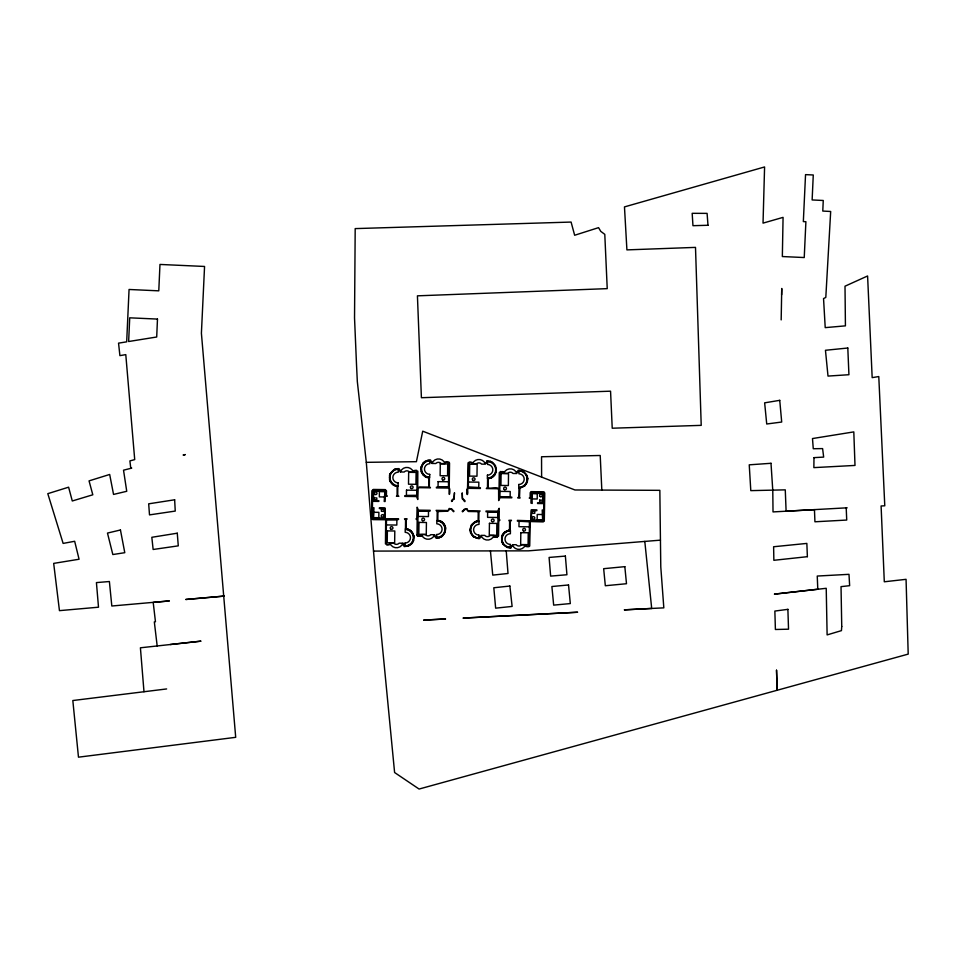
<?xml version="1.0" encoding="UTF-8"?>
<svg xmlns="http://www.w3.org/2000/svg" width="956" height="956" viewBox="0 0 956 956"><rect width="100%" height="100%" fill="white"/><g stroke="black" fill="none" stroke-linecap="round" stroke-linejoin="round"><path stroke-width="1.43" d="M385.674 520.052L385.459 543.988M386.475 490.93L386.415 495.447L387.311 496.176L385.746 495.961L385.603 490.5L385.125 501.494L384.204 501.482L384.874 491.384L373.7 491.229L373.569 500.621L378.863 500.693L378.851 501.41L373.199 501.338L373.091 490.619L384.886 490.309L372.685 490.512L372.266 518.319L384.503 519.084L372.721 518.463L372.756 508.102L374.011 507.767L373.342 517.865L384.515 518.009L384.635 508.616L379.353 508.544L379.365 507.839L385.005 507.911L385.22 518.917L398.533 518.797L398.521 519.502L386.475 519.717L386.081 543.462C387.049 546.366 394.159 543.104 386.606 544.896M398.544 470.292L398.544 469.276A8.257 8.257 0 0 0 389.964 476.889A8.257 8.257 0 0 0 397.278 485.732L397.72 485.971M404.782 545.028L404.77 545.924A8.257 8.257 0 0 0 413.351 538.3A8.257 8.257 0 0 0 406.037 529.469M405.475 528.847L405.571 520.172L404.484 518.869L407.137 518.905L406.24 519.885M406.3 520.303L406.192 528.752L407.268 528.955M416.983 534.966L417.198 518.702L416.338 519.502L416.087 518.821A1.434 1.434 0 0 0 416.804 517.602L417.127 507.194L417.868 508.7A1.434 1.434 0 0 0 419.29 510.157L430.152 510.301L430.152 511.006L418.071 511.293L417.7 534.966C418.907 538.013 425.802 534.524 417.832 536.292M417.605 510.683L417.748 510.528M430.881 460.457L430.869 461.557L432.028 462.286L430.738 462.262M437.107 520.494L437.203 511.675L436.103 510.373L447.384 510.528A1.434 1.434 0 0 0 448.842 509.106L449.2 508.473L451.985 509.094A7.349 7.349 0 0 0 454.016 511.149L453.574 511.735L451.232 509.213L449.547 509.19L447.814 511.197L437.896 511.52M437.92 511.807L437.812 520.255L440.274 520.924M466.934 489.735C465.871 496.152 468.536 496.212 467.639 489.759A1.434 1.434 0 0 1 469.097 488.337L480.39 488.492L480.39 487.775L468.356 487.237L468.595 463.493C469.683 460.577 476.697 464.138 469.061 462.083M467.568 487.01L468.117 462.704M478.227 512.368L478.108 520.793L477.032 520.96M478.825 520.912L478.944 512.297L480.079 510.958L468.799 510.815A1.434 1.434 0 0 1 467.376 509.357L467.102 508.712L464.246 509.261A7.349 7.349 0 0 1 462.19 511.257L462.585 511.854L464.998 509.393L466.671 509.417L468.38 511.484L478.43 511.651M479.087 537.105L479.075 537.989A8.257 8.257 0 0 1 470.699 530.15A8.257 8.257 0 0 1 478.239 521.51L478.514 521.426M486.628 461.198L486.616 462.298L485.433 462.991L486.724 463.015M487.596 478.55L487.476 487.225L486.329 488.576L497.192 488.719A1.434 1.434 0 0 1 498.614 490.165L498.662 500.586L499.45 499.104A1.434 1.434 0 0 1 500.896 497.682L511.771 497.825L511.783 497.12L499.737 496.582L499.976 472.826C501.207 469.838 508.102 473.483 500.179 471.499M488.193 487.166L488.301 478.741L491.061 478.024M498.566 511.759L498.279 511.424M498.542 536.077L498.757 519.789L499.641 520.626L499.869 519.933A1.434 1.434 0 0 1 499.187 518.702L499.14 508.281L498.351 509.763A1.434 1.434 0 0 1 496.893 511.185L486.03 511.042L486.018 511.747L498.052 512.285L497.825 536.041C496.714 538.802 489.807 535.599 497.479 537.415M509.608 521.701L509.5 530.126L508.7 530.233M511.161 547.668L511.173 546.569L512.356 545.876L510.635 546.031M518.714 471.762L518.726 470.878A8.257 8.257 0 0 1 527.103 478.717A8.257 8.257 0 0 1 519.55 487.357L519.55 487.369M518.977 487.954L518.845 496.63L517.71 497.909L520.136 497.945L519.383 497.192M530.233 521.952L529.732 546.079M781.638 294.759L781.745 288.461L781.172 319.901M469.97 529.6L471.38 524.892L475.072 521.629M449.248 486.771L449.547 462.979M466.934 489.723L467.627 487.333M488.181 487.285C488.241 490.129 496.762 485.648 499.044 489.078L499.283 472.551M486.64 461.174L490.464 461.342M509.62 521.534L508.843 520.327L511.472 520.291L510.337 521.57L510.169 530.461M519.538 496.809L519.897 488.05M421.034 467.173L421.273 471.798M487.285 462.632L487.345 461.545A8.257 8.257 0 0 1 495.722 469.384A8.257 8.257 0 0 1 488.169 478.024L487.763 478.215M510.48 546.306L510.456 547.334A8.257 8.257 0 0 1 502.079 539.483A8.257 8.257 0 0 1 509.632 530.843L509.727 530.819M496.188 471.953L495.447 465.68M389.546 475.096L389.57 480.008M385.71 519.741L372.84 519.634L371.705 518.953L371.92 490.739L373.222 489.448L385.304 489.603L386.475 490.906M421.106 466.875L422.946 463.254M496.176 471.965L495.029 474.63M501.685 536.639L501.697 541.55M389.558 475.084L389.94 473.997M501.697 536.627L502.33 535.001M413.578 540.654L413.948 536.041M413.578 540.666L413.255 541.466M445.102 532.432L445.687 528.417M527.21 482.398L527.82 478.681M445.102 532.444L442.353 536.173M527.21 482.422L524.689 485.959M389.952 473.973L394.063 469.563M502.33 534.978L503.465 533.281M412.98 542.004L412.526 542.745M449.021 487.417C451.065 489.556 448.687 500.741 449.105 489.508A1.434 1.434 0 0 0 447.683 488.05L436.402 487.907L436.414 487.19L448.46 486.974L448.854 463.23C447.444 461.055 441.003 462.835 448.926 462.023M452.092 500.908L451.626 501.47L451.519 500.49L454.04 498.136L454.47 492.782L454.16 498.901M495.029 474.654L493.523 476.423M412.347 542.996L411.391 544.095M422.958 463.242L423.544 462.608M503.465 533.269L504.063 532.635M423.556 462.596L424.44 461.844M411.379 544.107L408.726 545.888M504.075 532.635L504.947 531.883M493.511 476.435L492.364 477.331M499.546 497.407L499.438 497.323M524.677 485.971L520.207 488.014M442.341 536.185L441.636 536.698M424.452 461.832L425.169 461.354M505.198 531.691L508.688 530.245M479.338 536.627L480.976 536.531L479.506 538.682M492.352 477.331L491.073 478.024M441.624 536.698L439.234 537.786M425.181 461.342L427.882 460.266M394.075 469.551L394.864 469.193M394.876 469.193L398.305 468.56M475.622 521.39L476.733 521.032M408.164 546.115L404.257 546.581L402.93 544.418L404.269 544.442M528.907 546.736C521.271 544.741 527.867 548.385 529.206 545.374L529.445 521.629L517.399 521.092L517.411 520.375L530.723 520.853L531.225 509.859L536.878 509.93L536.866 510.647L531.572 510.576L531.452 519.968L542.626 520.112L542.219 510.002L543.116 510.014L543.199 520.757L531.428 521.032L543.51 521.02L543.952 492.699L531.823 492.268L543.594 492.89L543.343 503.573L537.559 503.525L537.559 502.808L542.853 502.88L542.972 493.487L531.799 493.344L532.205 503.454L530.962 503.107L531.106 492.436L530.831 497.825L529.23 498.064L530.15 497.359L530.21 492.699L531.01 491.647L543.988 491.826L544.765 493.021L544.299 521.104L543.187 521.904L530.174 521.534M439.222 537.798L435.912 538.097L434.55 535.922L436.247 536.125M518.188 472.348L516.814 472.336L518.295 470.185L523.183 471.272M428.192 460.206L430.511 460.087M166.631 688.941L72.823 700.533L78.476 757.176L235.702 737.327L201.405 333.226L204.56 266.461L159.975 264.442L158.78 290.839L129.06 289.477L126.682 341.842L118.544 343.144L119.906 355.632L125.786 354.628L134.712 459.597L129.897 460.911L130.781 468.344L131.737 468.105L123.527 470.185L126.742 491.288L113.549 494.431L109.677 474.463L89.051 480.88L92.804 494.79L72.286 500.98L68.605 487.19L47.8 493.666L63.132 543.414L74.664 541.275L79.073 559.236L53.679 563.395L59.451 610.645L98.504 607.203L96.425 582.598L109.39 581.523L111.816 606.008L169.379 600.93L153.199 602.388L155.458 621.77L154.322 621.89L157.178 645.957M170.192 644.535L201.023 641.153L140.412 647.798L143.986 691.738M373.497 551.086L528.465 550.847L660.441 540.152L659.843 490.332L574.95 489.974L422.719 431.192L416.41 461.688L366.303 462.334L357.329 381.611L356.492 364.188L354.533 317.942L355.19 228.604L571.091 222.067L574.652 235.26L598.552 227.648L600.75 231.34L604.79 234.363L607.227 288.64L417.425 295.834L421.405 397.72L610.561 391.183L612.222 428.216L701.214 425.36L695.502 247.389L626.909 249.886L624.471 206.902L764.585 166.953L763.031 223.13L783.072 217.371L782.343 256.543L804.235 257.546L805.896 221.708L803.339 221.589L805.538 174.625L813.269 174.984L812.134 199.947L823.259 200.485L822.781 211.061L830.68 211.479L825.805 297.436L823.546 298.571L825.219 327.633L845.427 325.853L845.008 286.203L867.594 275.973L872.171 377.632L878.779 376.556L884.778 505.796L881.097 505.975L884.3 581.786L906.061 579.324L908.2 654.107L419.087 789.047L394.601 772.52L375.278 572.668L366.303 462.334M510.791 548.027L507.062 547.43M416.661 470.292C409.335 472.085 416.171 468.846 417.234 471.726L416.864 495.411L404.782 495.686L404.782 496.403L415.645 496.546A1.434 1.434 0 0 1 417.067 498.004L417.808 499.51L418.13 489.102A1.434 1.434 0 0 1 419.588 487.68L430.451 487.823L429.352 486.52L429.399 477.582M428.814 487.094L419.397 486.974L417.736 488.002L417.832 471.165M384.742 491.623L379.401 491.551L379.329 496.893L384.671 496.965M397.194 495.59L396.441 496.236L398.831 496.319L397.732 494.957L397.815 486.186M542.578 514.531L537.224 514.459L537.153 519.801L542.506 519.873M478.526 538.694L473.387 536.782M428.897 477.247L428.921 477.247A8.257 8.257 0 0 1 421.584 468.392A8.257 8.257 0 0 1 430.164 460.78L430.427 462.178M437.633 520.96L437.657 520.96A8.257 8.257 0 0 1 444.97 529.803A8.257 8.257 0 0 1 436.39 537.427L436.402 536.459M399.034 470.758L400.409 470.782L398.987 468.595M407.28 528.955L408.391 529.301M395.485 486.09L397.122 486.437L397.099 495.399M490.476 461.342L491.802 461.939M426.543 477.391L428.742 477.94L428.778 487.034M395.187 485.983L393.609 485.242M426.531 477.391L425.743 477.032M507.05 547.418L502.808 543.964M408.403 529.313L409.957 530.102M440.298 520.924L441.325 521.45M425.731 477.02L424.739 476.435M523.195 471.284L527.079 475.538M393.597 485.242L392.641 484.584M441.337 521.462L442.52 522.299M492.316 462.25L495.435 465.668M409.969 530.114L410.901 530.795M424.727 476.423L422.803 474.642M473.375 536.77L470.603 533.066M442.532 522.311L443.56 523.338M410.913 530.807L411.546 531.393M392.175 484.19L390.227 481.657M411.761 531.62L412.311 532.289M443.572 523.35L444.421 524.521M422.791 474.63L421.273 471.81M417.282 535.862L416.995 535.085M502.796 543.952L501.709 541.562M412.657 532.791L413.948 536.029M464.353 501.064L464.819 501.649L464.986 500.753L462.477 498.255L462.226 492.89L462.346 499.008A7.349 7.349 0 0 1 464.341 501.099M444.432 524.533L444.958 525.561M390.084 481.382L389.57 480.031M527.079 475.55L527.796 478.37M444.97 525.585L445.508 527.234M470.603 533.054L469.982 530.21M445.508 527.258L445.651 528.106M644.798 541.395L651.693 608.446L663.822 607.861L660.787 566.956L660.441 540.152M490.428 550.907L492.746 575.106L508.018 573.492L506.238 550.967M601.826 490.093L600.213 455.498L541.55 456.753L541.61 477.08M452.128 500.932A7.349 7.349 0 0 1 454.184 498.936M813.986 457.637L813.867 467.627L854.999 465.429L853.804 431.897L812.492 438.553L813.269 448.723L822.602 448.603L823.666 457.099L813.986 457.637M373.533 512.273L373.461 517.626L378.815 517.698L378.887 512.344L373.533 512.273M374.143 497.897L374.119 499.797L376.795 499.833L376.819 497.933L374.143 497.897M381.42 509.405L381.396 511.305L384.073 511.341L384.097 509.44L381.42 509.405M386.188 519.574L386.116 524.928L396.812 525.071L396.883 519.717L386.188 519.574M387.371 530.891L387.216 542.781L394.649 542.877L394.804 530.986L387.371 530.891M398.126 482.876L398.078 486.15A8.616 8.616 0 0 1 389.57 477.414A8.616 8.616 0 0 1 398.305 468.906L398.258 472.18A5.354 5.354 0 0 0 392.844 477.462A5.354 5.354 0 0 0 398.126 482.876M405.045 543.02L405.009 546.282A8.616 8.616 0 0 0 413.733 537.786A8.616 8.616 0 0 0 405.236 529.05L405.189 532.313A5.354 5.354 0 0 1 410.471 537.738A5.354 5.354 0 0 1 405.045 543.02M406.491 490.129L406.42 495.471L417.127 495.614L417.198 490.261L406.491 490.129M408.666 472.324L408.511 484.202L415.932 484.31L416.099 472.419L408.666 472.324M417.808 511.078L417.736 516.431L428.443 516.575L428.503 511.221L417.808 511.078M418.991 522.394L418.836 534.285L426.268 534.38L426.424 522.49L418.991 522.394M429.746 474.379L429.698 477.653A8.616 8.616 0 0 1 421.19 468.918A8.616 8.616 0 0 1 429.925 460.41L429.889 463.684A5.354 5.354 0 0 0 424.464 468.966A5.354 5.354 0 0 0 429.746 474.379M436.665 534.524L436.629 537.786A8.616 8.616 0 0 0 445.365 529.289A8.616 8.616 0 0 0 436.856 520.554L436.808 523.816A5.354 5.354 0 0 1 442.09 529.242A5.354 5.354 0 0 1 436.665 534.524M438.123 481.633L438.051 486.974L448.746 487.118L448.818 481.764L438.123 481.633M440.286 463.827L440.13 475.706L447.563 475.813L447.719 463.923L440.286 463.827M468.129 482.027L468.058 487.381L478.765 487.524L478.837 482.171L468.129 482.027M469.707 464.21L469.551 476.1L476.984 476.196L477.14 464.317L469.707 464.21M478.872 535.085L478.825 538.348A8.616 8.616 0 0 1 470.328 529.612A8.616 8.616 0 0 1 479.064 521.116L479.016 524.378A5.354 5.354 0 0 0 473.59 529.66A5.354 5.354 0 0 0 478.872 535.085M487.405 475.156L487.357 478.418A8.616 8.616 0 0 0 496.092 469.91A8.616 8.616 0 0 0 487.584 461.186L487.536 464.449A5.354 5.354 0 0 1 492.818 469.874A5.354 5.354 0 0 1 487.405 475.156M487.656 512.01L487.584 517.363L498.279 517.507L498.351 512.153L487.656 512.01M489.436 523.326L489.269 535.217L496.702 535.324L496.857 523.434L489.436 523.326M499.522 491.36L499.45 496.714L510.146 496.857L510.217 491.504L499.522 491.36M501.099 473.555L500.932 485.433L508.365 485.54L508.52 473.65L501.099 473.555M510.253 544.418L510.217 547.68A8.616 8.616 0 0 1 501.709 538.957A8.616 8.616 0 0 1 510.444 530.449L510.396 533.723A5.354 5.354 0 0 0 504.983 538.993A5.354 5.354 0 0 0 510.253 544.418M518.785 484.489L518.738 487.751A8.616 8.616 0 0 0 527.473 479.255A8.616 8.616 0 0 0 518.965 470.519L518.929 473.782A5.354 5.354 0 0 1 524.199 479.207A5.354 5.354 0 0 1 518.785 484.489M519.036 521.343L518.965 526.696L529.66 526.84L529.732 521.486L519.036 521.343M520.817 532.671L520.662 544.55L528.082 544.657L528.25 532.767L520.817 532.671M531.918 493.583L531.847 498.924L537.2 498.996L537.272 493.655L531.918 493.583M532.098 511.412L532.074 513.312L534.751 513.348L534.774 511.448L532.098 511.412M539.674 500.108L539.65 502.008L542.327 502.043L542.351 500.143L539.674 500.108M157.477 319.077L156.7 337.002L128.642 341.519L129.717 317.822L157.477 319.077M841.746 626.467L841.447 630.625L827.119 634.904L826.223 588.298L774.396 594.13L817.786 589.255L817.249 576.05L848.988 574.329L849.645 585.681L841.029 586.637L841.746 626.467M400.337 471.941L404.173 472.025A3.561 3.561 0 0 1 409.586 472.097L413.446 472.145A6.955 6.955 0 0 0 400.337 471.941M402.978 543.223L402.978 543.247A6.955 6.955 0 0 1 389.881 543.08L393.717 543.104A3.561 3.561 0 0 0 399.13 543.175L402.978 543.223M431.957 463.445L435.793 463.529A3.561 3.561 0 0 1 441.218 463.6L445.054 463.624A6.955 6.955 0 0 0 431.957 463.445M434.61 534.727L434.598 534.751A6.955 6.955 0 0 1 421.5 534.583L425.336 534.607A3.561 3.561 0 0 0 430.75 534.679L434.61 534.727M472.384 463.983L476.219 464.066A3.561 3.561 0 0 1 481.633 464.138L485.469 464.162A6.955 6.955 0 0 0 472.384 463.983M503.764 473.328L507.6 473.399A3.561 3.561 0 0 1 513.014 473.471L516.861 473.519A6.955 6.955 0 0 0 503.764 473.328M494.049 535.515L494.037 535.539A6.955 6.955 0 0 1 480.94 535.372L484.776 535.396A3.561 3.561 0 0 0 490.189 535.468L494.049 535.515M525.43 544.86L525.418 544.884A6.955 6.955 0 0 1 512.32 544.705L516.156 544.729A3.561 3.561 0 0 0 521.582 544.801L525.43 544.86M120.444 529.983L107.478 533.078L112.832 554.54L124.782 552.688L120.444 529.983M184.52 454.733L183.098 455.02L185.297 454.578L184.52 454.733M779.738 400.337L764.645 402.835L766.724 423.998L781.697 422.038L779.738 400.337M177.266 533.197L151.825 537.296L153.139 549.485L178.282 545.852L177.266 533.197M174.649 499.785L148.682 503.824L149.506 514.89L175.247 511.078L174.649 499.785M787.887 609.342L774.862 611.063L775.4 629.49L788.533 629.191L787.887 609.342M807.378 556.679L773.858 560.3L773.619 546.748L806.852 543.414L807.378 556.679M509.859 586.04L493.81 587.761L495.65 608.159L512.117 606.427L509.859 586.04M847.805 348.02L825.458 350.278L828.004 376.078L848.928 374.716L847.805 348.02M624.83 566.657L603.666 568.689L605.327 585.741L626.491 583.722L624.83 566.657M568.533 584.964L551.887 586.518L553.667 605.124L570.314 603.571L568.533 584.964M224.23 596.09L185.858 599.472L224.23 596.09M565.378 556.081L549.091 557.444L550.644 576.11L566.932 574.747L565.378 556.081M771.002 463.29L749.241 464.831L750.795 490.631L785.27 489.854L786.107 511.197L847.088 507.815L846.203 507.875L846.729 520.052L814.93 521.785L814.452 509.656L773.022 511.914L772.783 490.452L771.002 463.29M577.508 612.246L463.254 618.078L577.508 612.246M445.484 618.974L423.843 620.097L445.484 618.974M651.693 608.446L624.435 609.844L651.693 608.446M707.99 225.269L692.957 225.688L692.18 213.319L707.093 213.379L707.99 225.269M777.12 689.646L776.535 670.216L777.12 689.646M442.664 479.9A1.362 1.362 0 0 0 444.731 478.741A1.362 1.362 0 0 0 442.688 477.534A1.362 1.362 0 0 0 442.664 479.9M411.032 488.397A1.362 1.362 0 0 0 413.1 487.237A1.362 1.362 0 0 0 411.068 486.03A1.362 1.362 0 0 0 411.032 488.397M422.492 520.65A1.362 1.362 0 0 0 424.56 519.49A1.362 1.362 0 0 0 422.528 518.283A1.362 1.362 0 0 0 422.492 520.65M390.873 529.146A1.362 1.362 0 0 0 392.94 527.987A1.362 1.362 0 0 0 390.908 526.78A1.362 1.362 0 0 0 390.873 529.146M472.969 480.306A1.362 1.362 0 0 0 475.036 479.147A1.362 1.362 0 0 0 473.005 477.94A1.362 1.362 0 0 0 472.969 480.306M504.362 489.639A1.362 1.362 0 0 0 506.429 488.48A1.362 1.362 0 0 0 504.386 487.273A1.362 1.362 0 0 0 504.362 489.639M492.041 521.582A1.362 1.362 0 0 0 494.109 520.423A1.362 1.362 0 0 0 492.077 519.216A1.362 1.362 0 0 0 492.041 521.582M523.422 530.915A1.362 1.362 0 0 0 525.489 529.755A1.362 1.362 0 0 0 523.458 528.548A1.362 1.362 0 0 0 523.422 530.915M381.85 517.088A1.303 1.303 0 0 0 383.834 515.977A1.303 1.303 0 0 0 381.886 514.818A1.303 1.303 0 0 0 381.85 517.088M375.015 494.407A1.303 1.303 0 0 0 376.999 493.296A1.303 1.303 0 0 0 375.051 492.137A1.303 1.303 0 0 0 375.015 494.407M532.827 519.096A1.303 1.303 0 0 0 534.798 517.997A1.303 1.303 0 0 0 532.862 516.837A1.303 1.303 0 0 0 532.827 519.096M540.26 496.606A1.303 1.303 0 0 0 542.243 495.495A1.303 1.303 0 0 0 540.295 494.336A1.303 1.303 0 0 0 540.26 496.606"/></g></svg>
